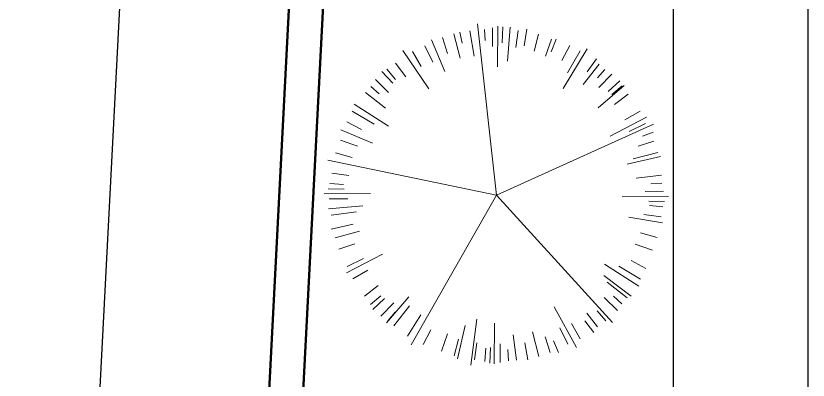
# Model space of a CAD drawing. Header units: millimetres. Extents: x 2342254 to 2635493, y 3886634 to 4043501.
# Drawn here: x 2395868 to 2402903, y 3979454 to 3982689 of the extents above; entities that cross this region are included whole.
import ezdxf

# ---------------------------------------------------------------- set-up
doc = ezdxf.new("R2010")
doc.units = ezdxf.units.MM
doc.header["$MEASUREMENT"] = 0
for name, color, linetype, lineweight in [('Boundary', 250, 'Continuous', 50), ('greenery', 82, 'Continuous', 5), ('landscape', 155, 'Continuous', 20)]:
    doc.layers.add(name, color=color, linetype=linetype, lineweight=lineweight)

# ---------------------------------------------------------------- blocks, each defined once
blk = doc.blocks.new('PLANT-48-flat-3-flat-1-flat-7-flat-1')
at = {"layer": 'greenery', "ltscale": 5}
for p, q in [((35.7, -18.7), (-132.5, 1501.4)), ((45.9, 1119.4), (49.2, 1481.2)), ((-342.8, 1413.6), (-286, 1195.8)), ((-290, 1427.9), (-269.4, 1330.9)), ((-199.6, 1439), (-162.8, 1215.3)), ((-71, 1451.8), (-64.9, 1352.8)), ((1.4, 1466.6), (2.7, 1301.2)), ((92.6, 1475.1), (88.4, 1334.2)), ((133.8, 1169.2), (158.9, 1473)), ((229.4, 1443.2), (208.9, 1291.7)), ((306.2, 1453.9), (283.6, 1307.3)), ((410.9, 1410.1), (371, 1260.6)), ((-421.5, 1080), (-540.5, 1360.6)), ((-443.1, 1380.4), (-398.5, 1238.9)), ((524.1, 1366.7), (470.9, 1213.9)), ((566.9, 1364.5), (522.2, 1253.7)), ((-565.2, 924), (-793.6, 1266.4)), ((-598.6, 1306.3), (-528.2, 1160.7)), ((686.5, 1309.1), (617.9, 1177.5)), ((629.8, 928.4), (841.3, 1281.5)), ((-709.3, 1256.9), (-631.8, 1123)), ((780.9, 1261.7), (667, 1067.5)), ((-861.1, 1152), (-768.4, 1030.4)), ((946.9, 1143.4), (807.4, 964.6)), ((925.8, 1190.7), (842.9, 1076.7)), ((-980.3, 1077.8), (-883.7, 975.2)), ((-935.9, 1099.2), (-859, 1007.8)), ((1000, 1096.5), (934.4, 1022.2)), ((1061.7, 1055.8), (945.7, 938)), ((-1038.8, 1007.3), (-921, 891.3)), ((1132.2, 997.3), (1029.6, 900.7)), ((-1079.5, 945.6), (-1005.2, 880)), ((939.4, 755.6), (1169.5, 955.5)), ((1153.6, 952.9), (1062.2, 876)), ((-1126.5, 892.5), (-947.6, 753)), ((1206.4, 878.1), (1084.8, 785.4)), ((-923.3, 594.2), (-1228.2, 789.1)), ((-1244.7, 726.4), (-1050.6, 612.6)), ((1311.3, 726.3), (1177.4, 648.8)), ((1046, 505.3), (1367.2, 671.9)), ((-1292.2, 632.1), (-1160.6, 563.5)), ((35.7, -18.7), (1429.5, 611)), ((1360.7, 615.6), (1215.1, 545.1)), ((-1063.8, 441.7), (-1344.9, 559.4)), ((1427, 539.1), (1333.6, 504.3)), ((-1349.7, 469.7), (-1197, 416.5)), ((1434.8, 460.1), (1293.3, 415.5)), ((-1393.1, 356.5), (-1243.6, 316.6)), ((1468, 359.7), (1250.2, 303)), ((35.7, -18.7), (-1462, 291.1)), ((1195.8, 255.1), (1492.4, 325.1)), ((-1426.3, 175), (-1274.8, 154.5)), ((1501.8, 158.8), (1276.7, 130.9)), ((-1441.8, 84.7), (-1322.8, 74.5)), ((1506.2, 88), (1407.2, 81.9)), ((-1458.1, 38.2), (-1317.2, 34)), ((1521, 15.6), (1355.7, 14.3)), ((-1082.5, -4.3), (-1494, -7.5)), ((-1449.6, -53), (-1284.3, -51.8)), ((35.7, -18.7), (-721.8, -1347.4)), ((35.7, -18.7), (1065.3, -1149.7)), ((1153.9, -33.1), (1565.4, -29.9)), ((-1150.6, -114), (-1454.2, -140.4)), ((1529.5, -75.7), (1388.6, -71.4)), ((1513.2, -122.1), (1394.2, -111.9)), ((-1430.4, -196.2), (-1205.3, -168.3)), ((1497.6, -212.4), (1346.1, -191.9)), ((-1430.2, -320.4), (-1236.8, -276.1)), ((1210.3, -214.8), (1511.1, -263.6)), ((-1396.6, -397.2), (-1178.8, -340.4)), ((1464.5, -393.9), (1315, -354)), ((-1363.4, -497.5), (-1221.9, -452.9)), ((1421.1, -507.1), (1268.3, -454)), ((-974.6, -542.7), (-1295.8, -709.3)), ((-1289.3, -653), (-1143.7, -582.6)), ((994.7, -631.6), (1299.5, -826.5)), ((1363.5, -669.5), (1231.9, -600.9)), ((-1239.9, -763.7), (-1106, -686.2)), ((1316.1, -763.9), (1121.9, -650.1)), ((989.9, -732.3), (1233.6, -915.3)), ((-1135, -915.5), (-1013.4, -822.8)), ((1197.9, -929.9), (1019, -790.5)), ((-1082.2, -990.3), (-990.8, -913.4)), ((-1060.8, -1034.7), (-958.2, -938.1)), ((-990.3, -1093.2), (-874.3, -975.4)), ((-742, -922.1), (-940.8, -1153.1)), ((1110.2, -1044.7), (992.4, -928.7)), ((1150.9, -983.1), (1076.6, -917.4)), ((-875.5, -1180.9), (-736.1, -1002)), ((549.8, -1011.8), (746.6, -1373.2)), ((1007.3, -1136.6), (930.4, -1045.2)), ((-928.7, -1133.9), (-863, -1059.6)), ((-754.5, -1271.8), (-633.9, -1081.8)), ((-136.7, -1121), (-192.2, -1528.8)), ((932.5, -1189.4), (839.8, -1067.8)), ((-240.3, -1176.3), (-308.9, -1473.3)), ((19.9, -1156.6), (14.9, -1518.4)), ((780.7, -1294.3), (703.2, -1160.4)), ((902.1, -1237.9), (821.2, -1134.1)), ((-615.1, -1346.6), (-546.5, -1215)), ((-452.7, -1404.1), (-399.5, -1251.4)), ((213.2, -1484.8), (185.3, -1259.7)), ((414.1, -1451), (357.4, -1233.2)), ((670, -1343.7), (599.5, -1198.1)), ((-339.5, -1447.5), (-299.6, -1298)), ((-158, -1480.7), (-137.5, -1329.2)), ((314.1, -1481.3), (287.5, -1331)), ((514.5, -1417.8), (469.9, -1276.3)), ((586.7, -1416.6), (542.2, -1314.2)), ((-67.7, -1496.2), (-57.5, -1377.2)), ((-21.3, -1512.5), (-17, -1371.6)), ((70, -1504), (68.7, -1338.7)), ((142.4, -1489.2), (136.3, -1390.2))]:
    blk.add_line(p, q, dxfattribs=at)

msp = doc.modelspace()

# ---------------------------------------------------------------- linework, layer by layer
at = {"layer": 'Boundary'}
for points in [[(2399655.8, 3964115.3), (2399280.8, 3964115.3), (2397405.8, 3965615.3), (2398361, 3984061.3, -0.39914), (2401356.9, 3986906.1), (2401464.8, 3986906.1)], [(2399655.8, 3964415.3), (2399386, 3964415.3), (2397713.3, 3965753.4), (2398660.6, 3984045.8, -0.39914), (2401356.9, 3986606.1), (2401464.8, 3986606.1)]]:
    msp.add_lwpolyline(points, format="xyb", dxfattribs=at)
at = {"layer": 'landscape', "lineweight": 30, "ltscale": 5}
msp.add_lwpolyline([(2399280.8, 3962615.3), (2398754.6, 3962615.3), (2395868, 3964924.6), (2398532.8, 4016384.1), (2400030.8, 4016306.5)], dxfattribs=at)
msp.add_lwpolyline([(2400030.8, 3964490.3), (2400402.8, 3964490.3, 0.414214), (2402902.8, 3966990.3), (2402902.8, 3986531.1), (2401702.8, 3986531.1), (2401702.8, 3964854.9)], format="xyb", dxfattribs=at)

# ---------------------------------------------------------------- block references
at = {"ltscale": 5}
msp.add_blockref('PLANT-48-flat-3-flat-1-flat-7-flat-1', (2400098.9, 3981115.8), dxfattribs=at)

doc.saveas('drawing.dxf')
